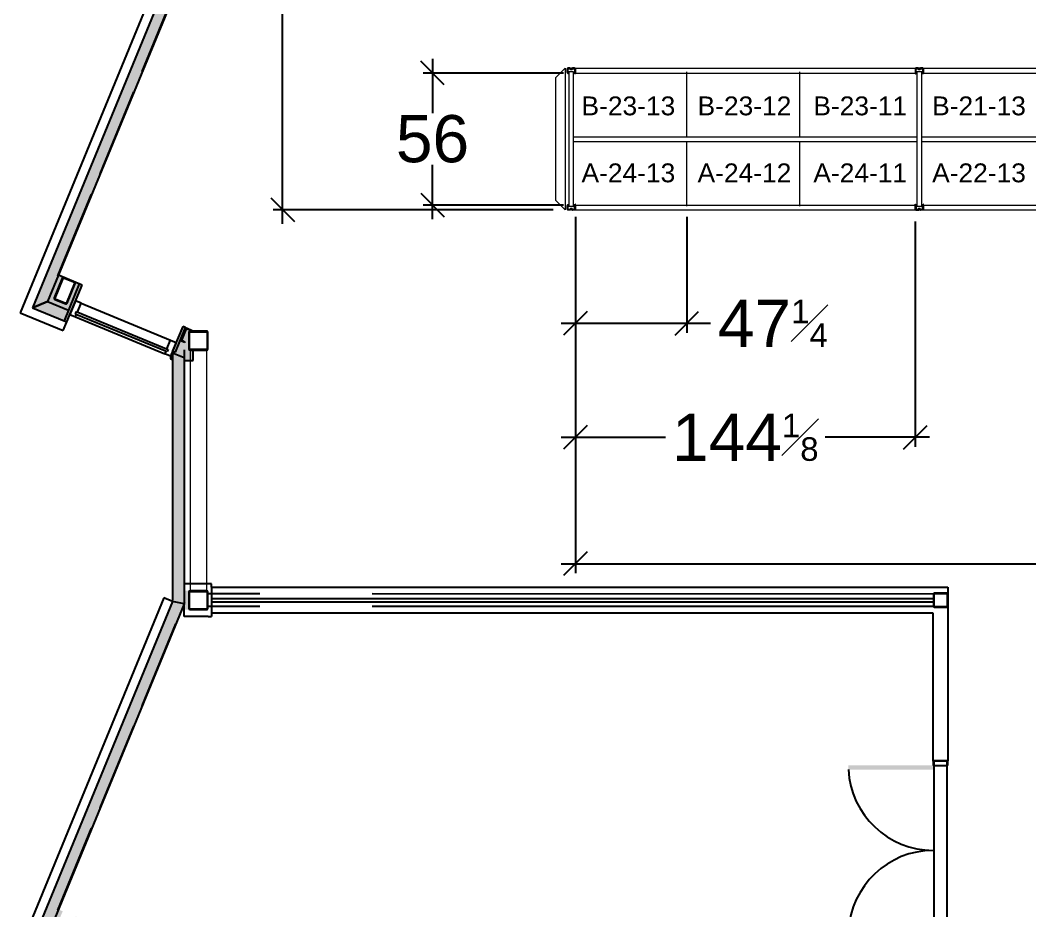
# Model space of a CAD drawing. Header units: inches. Extents: x 2743 to 10591, y -1604 to 5792.
# Drawn here: x 2742.7 to 3170.9, y 3158.6 to 3536.4 of the extents above; entities that cross this region are included whole.
import ezdxf

# ---------------------------------------------------------------- set-up
doc = ezdxf.new("R2010")
doc.units = ezdxf.units.IN
doc.header["$LTSCALE"] = 0.1875
doc.header["$MEASUREMENT"] = 0
doc.header["$PDMODE"] = 3
doc.header["$PDSIZE"] = 1.5
doc.linetypes.add('CENTERX2', pattern=[101.6, 63.5, -12.7, 12.7, -12.7])
doc.linetypes.add('dash2', pattern=[500, 400, -100])
for name, color, linetype, lineweight in [('22 Dimension', 7, 'Continuous', 5), ('32 Echelle', 160, 'Continuous', 15), ('33 Poutre', 30, 'Continuous', 15), ('37 Protection', 1, 'Continuous', 15)]:
    doc.layers.add(name, color=color, linetype=linetype, lineweight=lineweight)
for name, color, linetype in [('A-N-MUR-COMP', 30, 'Continuous'), ('A-N-MUR-EXT', 5, 'Continuous'), ('A-N-MUR-INT', 3, 'Continuous'), ('A-N-POR-PLF', 30, 'Continuous'), ('A-N-POR-PLN', 7, 'Continuous'), ('A-N-STRUCTURE', 4, 'Continuous'), ('fill253', 253, 'Continuous'), ('S-N-ACIER', 4, 'Continuous')]:
    doc.layers.add(name, color=color, linetype=linetype)
doc.styles.add('arial', font='')
doc.styles.add('NOTE_GROS', font='', dxfattribs={"height": 20})
doc.styles.get('arial').set_extended_font_data('Arial')
doc.styles.get('NOTE_GROS').set_extended_font_data('SansSerif')
doc.dimstyles.new('Inch-Fraction-GROS', dxfattribs={"dimtxt": 20, "dimasz": 10, "dimexe": 4, "dimexo": 5, "dimgap": 1, "dimtad": 0, "dimtih": 1, "dimtoh": 1, "dimdec": 4, "dimzin": 0, "dimdsep": 46, "dimlunit": 5, "dimtxsty": 'NOTE_GROS', "dimblk": 'OBLIQUE', "dimcen": 0, "dimdle": 6, "dimadec": 1, "dimazin": 2, "dimtfac": 0.5, "dimtdec": 4, "dimtofl": 0, "dimtmove": 0, "dimatfit": 3, "dimfxl": 1, "dimtfillclr": 1, "dimfrac": 1, "dimtolj": 1, "dimtzin": 0, "dimarcsym": 0})

# ---------------------------------------------------------------- blocks, each defined once
blk = doc.blocks.new('_Oblique')
at = {"color": 0, "linetype": 'ByBlock', "lineweight": -2}
blk.add_line((-0.5, -0.5), (0.5, 0.5), dxfattribs=at)
blk = doc.blocks.new('*D117')
at = {"layer": '22 Dimension', "color": 0, "lineweight": -2, "transparency": 16777216}
for p, q in [((2978.21, 3452.98), (2978.21, 3403.82)), ((3025.46, 3452.98), (3025.46, 3403.82)), ((2972.21, 3407.82), (3025.46, 3407.82)), ((3025.46, 3407.82), (3035.46, 3407.82))]:
    blk.add_line(p, q, dxfattribs=at)
at = {"layer": 'Defpoints', "color": 0, "transparency": 16777216}
for p in [(2978.21, 3457.98), (3025.46, 3457.98), (3025.46, 3407.82)]:
    blk.add_point(p, dxfattribs=at)
at = {"layer": '22 Dimension', "color": 0, "lineweight": -2, "transparency": 16777216, "xscale": 10, "yscale": 10, "zscale": 10, "rotation": 180}
blk.add_blockref('_Oblique', (2978.21, 3407.82), dxfattribs=at)
at = {"layer": '22 Dimension', "color": 0, "lineweight": -2, "transparency": 16777216, "xscale": 10, "yscale": 10, "zscale": 10}
blk.add_blockref('_Oblique', (3025.46, 3407.82), dxfattribs=at)
at = {"layer": '22 Dimension', "color": 0, "transparency": 16777216, "insert": (3061.94, 3407.82), "char_height": 20, "attachment_point": 5, "style": 'NOTE_GROS'}
blk.add_mtext('\\A1;47{\\H0.5x;\\S1#4;}', dxfattribs=at)
blk = doc.blocks.new('*D118')
at = {"layer": '22 Dimension', "color": 0, "lineweight": -2, "transparency": 16777216}
for p, q in [((2978.21, 3450.98), (2978.21, 3355.48)), ((3122.33, 3450.98), (3122.33, 3355.48)), ((2972.21, 3359.48), (3016.41, 3359.48)), ((3128.33, 3359.48), (3084.13, 3359.48))]:
    blk.add_line(p, q, dxfattribs=at)
at = {"layer": 'Defpoints', "color": 0, "transparency": 16777216}
for p in [(2978.21, 3455.98), (3122.33, 3455.98), (3122.33, 3359.48)]:
    blk.add_point(p, dxfattribs=at)
at = {"layer": '22 Dimension', "color": 0, "lineweight": -2, "transparency": 16777216, "xscale": 10, "yscale": 10, "zscale": 10, "rotation": 180}
blk.add_blockref('_Oblique', (2978.21, 3359.48), dxfattribs=at)
at = {"layer": '22 Dimension', "color": 0, "lineweight": -2, "transparency": 16777216, "xscale": 10, "yscale": 10, "zscale": 10}
blk.add_blockref('_Oblique', (3122.33, 3359.48), dxfattribs=at)
at = {"layer": '22 Dimension', "color": 0, "transparency": 16777216, "insert": (3050.27, 3359.48), "char_height": 20, "attachment_point": 5, "style": 'NOTE_GROS'}
blk.add_mtext('\\A1;144{\\H0.5x;\\S1#8;}', dxfattribs=at)
blk = doc.blocks.new('*D119')
at = {"layer": '22 Dimension', "color": 0, "lineweight": -2, "transparency": 16777216}
for p, q in [((2978.21, 3450.98), (2978.21, 3301.85)), ((3860.46, 3450.98), (3860.46, 3301.85)), ((2972.21, 3305.85), (3383.33, 3305.85)), ((3866.46, 3305.85), (3455.33, 3305.85))]:
    blk.add_line(p, q, dxfattribs=at)
at = {"layer": 'Defpoints', "color": 0, "transparency": 16777216}
for p in [(2978.21, 3455.98), (3860.46, 3455.98), (3860.46, 3305.85)]:
    blk.add_point(p, dxfattribs=at)
at = {"layer": '22 Dimension', "color": 0, "lineweight": -2, "transparency": 16777216, "xscale": 10, "yscale": 10, "zscale": 10, "rotation": 180}
blk.add_blockref('_Oblique', (2978.21, 3305.85), dxfattribs=at)
at = {"layer": '22 Dimension', "color": 0, "lineweight": -2, "transparency": 16777216, "xscale": 10, "yscale": 10, "zscale": 10}
blk.add_blockref('_Oblique', (3860.46, 3305.85), dxfattribs=at)
at = {"layer": '22 Dimension', "color": 0, "transparency": 16777216, "insert": (3419.33, 3305.85), "char_height": 20, "attachment_point": 5, "style": 'NOTE_GROS'}
blk.add_mtext('\\A1;882{\\H0.5x;\\S1#4;}', dxfattribs=at)
blk = doc.blocks.new('*D120')
at = {"layer": '22 Dimension', "color": 0, "lineweight": -2, "transparency": 16777216}
for p, q in [((2854.05, 5350), (2854.05, 4410.99)), ((2968.83, 5344), (2850.05, 5344)), ((2854.05, 3449.98), (2854.05, 4388.99)), ((2968.83, 3455.98), (2850.05, 3455.98))]:
    blk.add_line(p, q, dxfattribs=at)
at = {"layer": 'Defpoints', "color": 0, "transparency": 16777216}
for p in [(2854.05, 5344), (2973.83, 5344), (2973.83, 3455.98)]:
    blk.add_point(p, dxfattribs=at)
at = {"layer": '22 Dimension', "color": 0, "lineweight": -2, "transparency": 16777216, "xscale": 10, "yscale": 10, "zscale": 10}
for p, rotation in [((2854.05, 5344), 90), ((2854.05, 3455.98), 270)]:
    blk.add_blockref('_Oblique', p, dxfattribs=dict(at, rotation=rotation))
at = {"layer": '22 Dimension', "color": 0, "transparency": 16777216, "insert": (2854.05, 4399.99), "char_height": 20, "attachment_point": 5, "style": 'NOTE_GROS'}
blk.add_mtext('\\A1;1888', dxfattribs=at)
blk = doc.blocks.new('*D126')
at = {"layer": '22 Dimension', "color": 0, "lineweight": -2, "transparency": 16777216}
for p, q in [((2917.62, 3519.98), (2917.62, 3496.98)), ((2973.21, 3513.98), (2913.62, 3513.98)), ((2917.62, 3451.98), (2917.62, 3474.98)), ((2973.21, 3457.98), (2913.62, 3457.98))]:
    blk.add_line(p, q, dxfattribs=at)
at = {"layer": 'Defpoints', "color": 0, "transparency": 16777216}
for p in [(2917.62, 3513.98), (2978.21, 3513.98), (2978.21, 3457.98)]:
    blk.add_point(p, dxfattribs=at)
at = {"layer": '22 Dimension', "color": 0, "lineweight": -2, "transparency": 16777216, "xscale": 10, "yscale": 10, "zscale": 10}
for p, rotation in [((2917.62, 3513.98), 90), ((2917.62, 3457.98), 270)]:
    blk.add_blockref('_Oblique', p, dxfattribs=dict(at, rotation=rotation))
at = {"layer": '22 Dimension', "color": 0, "transparency": 16777216, "insert": (2917.62, 3485.98), "char_height": 20, "attachment_point": 5, "style": 'NOTE_GROS'}
blk.add_mtext('\\A1;56', dxfattribs=at)

msp = doc.modelspace()

# ---------------------------------------------------------------- hatches: boundary and pattern name
at = {"layer": '32 Echelle'}
for points in [[(2975.45882, 3513.78941), (2975.45882, 3513.97691), (2975.27132, 3513.97691)], [(2977.45882, 3513.78941), (2977.45882, 3513.97691), (2977.64632, 3513.97691)], [(3123.08382, 3513.78941), (3123.08382, 3513.97691), (3122.89632, 3513.97691)], [(3123.08382, 3513.78941), (3123.08382, 3513.97691), (3122.89632, 3513.97691)], [(3125.08382, 3513.78941), (3125.08382, 3513.97691), (3125.27132, 3513.97691)], [(3125.08382, 3513.78941), (3125.08382, 3513.97691), (3125.27132, 3513.97691)], [(2975.45882, 3458.16441), (2975.45882, 3457.97691), (2975.27132, 3457.97691)], [(2977.45882, 3458.16441), (2977.45882, 3457.97691), (2977.64632, 3457.97691)], [(3123.08382, 3458.16441), (3123.08382, 3457.97691), (3122.89632, 3457.97691)], [(3123.08382, 3458.16441), (3123.08382, 3457.97691), (3122.89632, 3457.97691)], [(3125.08382, 3458.16441), (3125.08382, 3457.97691), (3125.27132, 3457.97691)], [(3125.08382, 3458.16441), (3125.08382, 3457.97691), (3125.27132, 3457.97691)]]:
    msp.add_hatch(color=256, dxfattribs=at).paths.add_polyline_path(points)
at = {"layer": 'A-N-POR-PLN'}
msp.add_hatch(color=7, dxfattribs=at).paths.add_polyline_path([(3093.98078, 3220.26582), (3093.98078, 3218.49417), (3130.00433, 3218.49417), (3130.00433, 3220.26582)])
at = {"layer": 'fill253'}
h = msp.add_hatch(color=7, dxfattribs=at)
h.dxf.hatch_style = 1
h.paths.add_polyline_path([(2812.33388, 3557.83566), (2807.41263, 3558.86038), (2747.9328, 3414.41586), (2754.35725, 3417.08766)])
h.paths.add_polyline_path([(2761.73872, 3414.04537), (2754.35857, 3417.08711), (2747.93272, 3414.41566), (2759.86436, 3409.49751)])
h.paths.add_polyline_path([(2768.25875, 3422.33306), (2768.96572, 3424.04932), (2766.30824, 3425.14372), (2759.8632, 3409.49776), (2762.52077, 3408.40355), (2765.42111, 3415.44443)])
h.paths.add_polyline_path([(2812.82788, 3405.99022), (2811.66292, 3406.46988), (2806.55239, 3394.05809), (2807.71581, 3393.57907), (2807.95494, 3394.15986)])
edge = h.paths.add_edge_path()
edge.add_line((2813.04312, 3405.89962), (2813.56661, 3405.68408))
edge.add_line((2813.56661, 3405.68408), (2812.82788, 3405.99022))
edge.add_line((2812.82788, 3405.99022), (2807.71663, 3393.5767))
edge.add_line((2807.71663, 3393.5767), (2812.33388, 3392.00093))
edge.add_line((2812.33388, 3392.00093), (2816.1177, 3392.0031))
edge.add_line((2816.1177, 3392.0031), (2816.11653, 3396.48722))
edge.add_line((2816.11653, 3396.48722), (2814.78387, 3396.48722))
edge.add_arc((2814.78387, 3396.93722), 0.45, 180, 270, ccw=False)
edge.add_line((2814.33388, 3396.93722), (2814.33388, 3404.03721))
edge.add_arc((2814.78387, 3404.03721), 0.45, 90, 180, ccw=False)
edge.add_line((2814.78387, 3404.48721), (2816.45474, 3404.48721))
edge.add_line((2816.45474, 3404.48721), (2814.82577, 3405.16227))
edge.add_line((2814.82577, 3405.16227), (2814.78967, 3405.07457))
edge.add_arc((2814.6787, 3405.12026), 0.12, 257.0366884, 337.6213917, ccw=False)
edge.add_line((2814.65179, 3405.00332), (2813.29151, 3405.31645))
edge.add_arc((2813.22421, 3405.02409), 0.3, 77.0366884, 157.6213917)
edge.add_line((2812.9468, 3405.13831), (2811.23242, 3400.9745))
edge.add_arc((2811.50983, 3400.86028), 0.3, 157.6213917, 238.2060949)
edge.add_line((2811.35177, 3400.6053), (2812.53817, 3399.86987))
edge.add_arc((2812.47495, 3399.76788), 0.12, -22.3786083, 58.2060949, ccw=False)
edge.add_line((2812.58591, 3399.72219), (2812.54862, 3399.63161))
edge.add_line((2812.54862, 3399.63161), (2810.76478, 3400.36608))
edge.add_line((2810.76478, 3400.36608), (2813.04312, 3405.89962))
h.paths.add_polyline_path([(2762.50136, 3415.89672), (2761.73737, 3414.04684), (2754.35692, 3417.08687), (2758.92809, 3428.18237), (2760.77642, 3427.42136), (2757.16104, 3418.64049), (2756.94985, 3418.18247)])
h.paths.add_polyline_path([(2814.31813, 3563.36673), (2812.33388, 3563.36673), (2812.33388, 3557.83566), (2811.3104, 3555.351), (2814.31813, 3555.33525)])
h.paths.add_polyline_path([(2812.33388, 3392.00202), (2807.41263, 3393.70293), (2807.41263, 3289.88461), (2812.33388, 3288.85989)])
h = msp.add_hatch(color=7, dxfattribs=at)
h.dxf.hatch_style = 1
h.paths.add_polyline_path([(2812.33388, 3288.85989), (2807.41263, 3289.88461), (2747.9328, 3145.44009), (2754.35725, 3148.11189)])
h.paths.add_polyline_path([(2761.73872, 3145.0696), (2754.35857, 3148.11134), (2747.93272, 3145.43989), (2759.86436, 3140.52175)])
h.paths.add_polyline_path([(2766.17197, 3148.33955), (2766.18974, 3148.33213), (2768.96498, 3155.07419), (2766.30824, 3156.16795), (2759.8632, 3140.52199), (2762.52339, 3139.4267)])
h.paths.add_polyline_path([(2812.82788, 3137.01446), (2811.66292, 3137.49411), (2806.55239, 3125.08232), (2807.71581, 3124.6033), (2807.95494, 3125.18409)])
edge = h.paths.add_edge_path()
edge.add_line((2813.04312, 3136.92385), (2813.56661, 3136.70832))
edge.add_line((2813.56661, 3136.70832), (2812.82788, 3137.01446))
edge.add_line((2812.82788, 3137.01446), (2807.71663, 3124.60093))
edge.add_line((2807.71663, 3124.60093), (2812.20976, 3123.02517))
edge.add_line((2812.20976, 3123.02517), (2815.99901, 3123.02517))
edge.add_line((2815.99901, 3123.02517), (2815.99901, 3125.26683))
edge.add_line((2815.99901, 3125.26683), (2822.58561, 3125.26683))
edge.add_line((2822.58561, 3125.26683), (2822.58502, 3127.51145))
edge.add_line((2822.58502, 3127.51145), (2814.78387, 3127.51145))
edge.add_arc((2814.78387, 3127.96145), 0.45, 180, 270, ccw=False)
edge.add_line((2814.33388, 3127.96145), (2814.33388, 3135.06144))
edge.add_arc((2814.78387, 3135.06144), 0.45, 90, 180, ccw=False)
edge.add_line((2814.78387, 3135.51144), (2816.45474, 3135.51144))
edge.add_line((2816.45474, 3135.51144), (2814.82577, 3136.1865))
edge.add_line((2814.82577, 3136.1865), (2814.78967, 3136.0988))
edge.add_arc((2814.6787, 3136.14449), 0.12, 257.0366884, 337.6213917, ccw=False)
edge.add_line((2814.65179, 3136.02755), (2813.29151, 3136.34068))
edge.add_arc((2813.22421, 3136.04833), 0.3, 77.0366884, 157.6213917)
edge.add_line((2812.9468, 3136.16254), (2811.23242, 3131.99873))
edge.add_arc((2811.50983, 3131.88451), 0.3, 157.6213917, 238.2060949)
edge.add_line((2811.35177, 3131.62953), (2812.53817, 3130.8941))
edge.add_arc((2812.47495, 3130.79211), 0.12, -22.3786083, 58.2060949, ccw=False)
edge.add_line((2812.58591, 3130.74642), (2812.54862, 3130.65584))
edge.add_line((2812.54862, 3130.65584), (2810.76478, 3131.39031))
edge.add_line((2810.76478, 3131.39031), (2813.04312, 3136.92385))
h.paths.add_polyline_path([(2762.50136, 3146.92095), (2761.73737, 3145.07107), (2754.35692, 3148.1111), (2758.92809, 3159.2066), (2760.77642, 3158.44559), (2757.16104, 3149.66472), (2756.94985, 3149.2067)])
h.paths.add_polyline_path([(2814.31813, 3294.39097), (2812.33388, 3294.39097), (2812.33388, 3288.85989), (2811.3104, 3286.37523), (2814.31813, 3286.35949)])

# ---------------------------------------------------------------- linework, layer by layer
at = {"color": 7}
for p, q in [((2766.18913, 3417.3082), (2763.80292, 3411.51019)), ((2768.55559, 3416.33427), (2766.18913, 3417.3082)), ((2766.46236, 3412.79981), (2766.08777, 3411.88963)), ((2766.46236, 3412.79981), (2805.5215, 3396.7248)), ((2767.00847, 3412.57506), (2768.55559, 3416.33427)), ((2768.55559, 3416.33427), (2806.52252, 3400.70877)), ((2763.80292, 3411.51019), (2766.16939, 3410.53625)), ((2766.08777, 3411.88963), (2805.14691, 3395.81462)), ((2766.16939, 3410.53625), (2766.63388, 3411.66488)), ((2766.16939, 3410.53625), (2804.13631, 3394.91075)), ((2804.97539, 3396.94956), (2806.52252, 3400.70877)), ((2806.52252, 3400.70877), (2808.88899, 3399.73484)), ((2804.13631, 3394.91075), (2804.6008, 3396.03938)), ((2805.5215, 3396.7248), (2805.14691, 3395.81462)), ((2808.88899, 3399.73484), (2806.50278, 3393.93682)), ((2806.50278, 3393.93682), (2804.13631, 3394.91075))]:
    msp.add_line(p, q, dxfattribs=at)
for points in [[(2757.43516, 3417.98265), (2762.03674, 3416.08803, 0.414213562), (2762.69459, 3416.36215), (2766.1181, 3424.67703, 0.414213562), (2765.84398, 3425.33487), (2761.2424, 3427.2295, 0.414213562), (2760.58456, 3426.95537), (2757.16104, 3418.64049, 0.414213562)], [(2757.53109, 3418.21564), (2762.13267, 3416.32102, 0.414213562), (2762.46159, 3416.45808), (2765.88511, 3424.77296, 0.414213562), (2765.74805, 3425.10188), (2761.14647, 3426.9965, 0.414213562), (2760.81755, 3426.85944), (2757.39403, 3418.54456, 0.414213562)], [(2812.54862, 3399.63161), (2810.76478, 3400.36608), (2813.04312, 3405.89962), (2814.82696, 3405.16516), (2814.78967, 3405.07457, -0.36686215), (2814.65179, 3405.00332), (2813.29151, 3405.31645, 0.36686215), (2812.9468, 3405.13831), (2811.23242, 3400.9745, 0.36686215), (2811.35177, 3400.6053), (2812.53817, 3399.86987, -0.36686215), (2812.58591, 3399.72219)]]:
    msp.add_lwpolyline(points, format="xyb", close=True)
at = {"layer": '22 Dimension'}
for p, q in [((3025.45882, 3486.97691), (3025.45882, 3513.97691)), ((3073.45882, 3486.97691), (3073.45882, 3513.97691)), ((2977.45882, 3486.97691), (3123.08382, 3486.97691)), ((3125.08382, 3486.97691), (3270.70882, 3486.97691)), ((2977.45882, 3484.97691), (3123.08382, 3484.97691)), ((3025.45882, 3457.97691), (3025.45882, 3484.97691)), ((3073.45882, 3457.97691), (3073.45882, 3484.97691)), ((3125.08382, 3484.97691), (3270.70882, 3484.97691)), ((2814.78387, 3396.73722), (2814.78387, 3294.37522)), ((2821.79173, 3396.48722), (2821.79173, 3294.37522)), ((3136.15768, 3249.82448), (3136.15768, 3248.82448))]:
    msp.add_line(p, q, dxfattribs=at)
at = {"layer": '32 Echelle', "linetype": 'Continuous', "lineweight": 25}
for p, q in [((2974.83386, 3515.79316), (2974.83386, 3514.16066)), ((2974.92386, 3514.16066), (2974.92386, 3515.79316)), ((2975.94645, 3515.97691), (2975.01761, 3515.97691)), ((2975.01761, 3515.88691), (2975.94645, 3515.88691)), ((2976.0361, 3515.82057), (2976.08001, 3515.67693)), ((2976.16608, 3515.70325), (2976.12217, 3515.84688)), ((2976.6619, 3515.63691), (2976.25573, 3515.63691)), ((2976.25573, 3515.54691), (2976.6619, 3515.54691)), ((2976.79547, 3515.84688), (2976.75155, 3515.70325)), ((2976.83762, 3515.67693), (2976.88153, 3515.82057)), ((2977.90002, 3515.97691), (2976.97119, 3515.97691)), ((2976.97119, 3515.88691), (2977.90002, 3515.88691)), ((2977.99377, 3515.79316), (2977.99377, 3514.16066)), ((2978.08377, 3514.16066), (2978.08377, 3515.79316)), ((3122.45886, 3515.79316), (3122.45886, 3514.16066)), ((3122.45886, 3515.79316), (3122.45886, 3514.16066)), ((3122.54886, 3514.16066), (3122.54886, 3515.79316)), ((3122.54886, 3514.16066), (3122.54886, 3515.79316)), ((3123.57145, 3515.97691), (3122.64261, 3515.97691)), ((3123.57145, 3515.97691), (3122.64261, 3515.97691)), ((3122.64261, 3515.88691), (3123.57145, 3515.88691)), ((3122.64261, 3515.88691), (3123.57145, 3515.88691)), ((3123.6611, 3515.82057), (3123.70501, 3515.67693)), ((3123.6611, 3515.82057), (3123.70501, 3515.67693)), ((3123.79108, 3515.70325), (3123.74717, 3515.84688)), ((3123.79108, 3515.70325), (3123.74717, 3515.84688)), ((3124.2869, 3515.63691), (3123.88073, 3515.63691)), ((3124.2869, 3515.63691), (3123.88073, 3515.63691)), ((3123.88073, 3515.54691), (3124.2869, 3515.54691)), ((3123.88073, 3515.54691), (3124.2869, 3515.54691)), ((3124.42047, 3515.84688), (3124.37655, 3515.70325)), ((3124.42047, 3515.84688), (3124.37655, 3515.70325)), ((3124.46262, 3515.67693), (3124.50653, 3515.82057)), ((3124.46262, 3515.67693), (3124.50653, 3515.82057)), ((3125.52502, 3515.97691), (3124.59619, 3515.97691)), ((3125.52502, 3515.97691), (3124.59619, 3515.97691)), ((3124.59619, 3515.88691), (3125.52502, 3515.88691)), ((3124.59619, 3515.88691), (3125.52502, 3515.88691)), ((3125.61877, 3515.79316), (3125.61877, 3514.16066)), ((3125.61877, 3515.79316), (3125.61877, 3514.16066)), ((3125.70877, 3514.16066), (3125.70877, 3515.79316)), ((3125.70877, 3514.16066), (3125.70877, 3515.79316)), ((2975.43386, 3514.06691), (2975.01761, 3514.06691)), ((2975.01761, 3513.97691), (2975.43386, 3513.97691)), ((2975.43386, 3513.97691), (2975.43386, 3514.06691)), ((2977.90002, 3514.06691), (2977.48377, 3514.06691)), ((2977.48377, 3514.06691), (2977.48377, 3513.97691)), ((2977.48377, 3513.97691), (2977.90002, 3513.97691)), ((3123.05886, 3514.06691), (3122.64261, 3514.06691)), ((3123.05886, 3514.06691), (3122.64261, 3514.06691)), ((3122.64261, 3513.97691), (3123.05886, 3513.97691)), ((3122.64261, 3513.97691), (3123.05886, 3513.97691)), ((3123.05886, 3513.97691), (3123.05886, 3514.06691)), ((3123.05886, 3513.97691), (3123.05886, 3514.06691)), ((3125.52502, 3514.06691), (3125.10877, 3514.06691)), ((3125.10877, 3514.06691), (3125.10877, 3513.97691)), ((3125.52502, 3514.06691), (3125.10877, 3514.06691)), ((3125.10877, 3514.06691), (3125.10877, 3513.97691)), ((3125.10877, 3513.97691), (3125.52502, 3513.97691)), ((3125.10877, 3513.97691), (3125.52502, 3513.97691)), ((2974.83386, 3456.16066), (2974.83386, 3457.79316)), ((2974.92386, 3457.79316), (2974.92386, 3456.16066)), ((2975.01761, 3457.97691), (2975.43386, 3457.97691)), ((2975.43386, 3457.88691), (2975.01761, 3457.88691)), ((2975.01761, 3456.06691), (2975.94645, 3456.06691)), ((2975.94645, 3455.97691), (2975.01761, 3455.97691)), ((2975.43386, 3457.97691), (2975.43386, 3457.88691)), ((2976.0361, 3456.13325), (2976.08001, 3456.27688)), ((2976.16608, 3456.25057), (2976.12217, 3456.10693)), ((2976.25573, 3456.40691), (2976.6619, 3456.40691)), ((2976.6619, 3456.31691), (2976.25573, 3456.31691)), ((2976.79547, 3456.10693), (2976.75155, 3456.25057)), ((2976.83762, 3456.27688), (2976.88153, 3456.13325)), ((2976.97119, 3456.06691), (2977.90002, 3456.06691)), ((2977.90002, 3455.97691), (2976.97119, 3455.97691)), ((2977.48377, 3457.97691), (2977.90002, 3457.97691)), ((2977.48377, 3457.88691), (2977.48377, 3457.97691)), ((2977.90002, 3457.88691), (2977.48377, 3457.88691)), ((2977.99377, 3456.16066), (2977.99377, 3457.79316)), ((2978.08377, 3457.79316), (2978.08377, 3456.16066)), ((3122.45886, 3456.16066), (3122.45886, 3457.79316)), ((3122.45886, 3456.16066), (3122.45886, 3457.79316)), ((3122.54886, 3457.79316), (3122.54886, 3456.16066)), ((3122.54886, 3457.79316), (3122.54886, 3456.16066)), ((3122.64261, 3457.97691), (3123.05886, 3457.97691)), ((3122.64261, 3457.97691), (3123.05886, 3457.97691)), ((3123.05886, 3457.88691), (3122.64261, 3457.88691)), ((3123.05886, 3457.88691), (3122.64261, 3457.88691)), ((3122.64261, 3456.06691), (3123.57145, 3456.06691)), ((3122.64261, 3456.06691), (3123.57145, 3456.06691)), ((3123.57145, 3455.97691), (3122.64261, 3455.97691)), ((3123.57145, 3455.97691), (3122.64261, 3455.97691)), ((3123.05886, 3457.97691), (3123.05886, 3457.88691)), ((3123.05886, 3457.97691), (3123.05886, 3457.88691)), ((3123.6611, 3456.13325), (3123.70501, 3456.27688)), ((3123.6611, 3456.13325), (3123.70501, 3456.27688)), ((3123.79108, 3456.25057), (3123.74717, 3456.10693)), ((3123.79108, 3456.25057), (3123.74717, 3456.10693)), ((3123.88073, 3456.40691), (3124.2869, 3456.40691)), ((3123.88073, 3456.40691), (3124.2869, 3456.40691)), ((3124.2869, 3456.31691), (3123.88073, 3456.31691)), ((3124.2869, 3456.31691), (3123.88073, 3456.31691)), ((3124.42047, 3456.10693), (3124.37655, 3456.25057)), ((3124.42047, 3456.10693), (3124.37655, 3456.25057)), ((3124.46262, 3456.27688), (3124.50653, 3456.13325)), ((3124.46262, 3456.27688), (3124.50653, 3456.13325)), ((3124.59619, 3456.06691), (3125.52502, 3456.06691)), ((3124.59619, 3456.06691), (3125.52502, 3456.06691)), ((3125.52502, 3455.97691), (3124.59619, 3455.97691)), ((3125.52502, 3455.97691), (3124.59619, 3455.97691)), ((3125.10877, 3457.97691), (3125.52502, 3457.97691)), ((3125.10877, 3457.88691), (3125.10877, 3457.97691)), ((3125.10877, 3457.97691), (3125.52502, 3457.97691)), ((3125.10877, 3457.88691), (3125.10877, 3457.97691)), ((3125.52502, 3457.88691), (3125.10877, 3457.88691)), ((3125.52502, 3457.88691), (3125.10877, 3457.88691)), ((3125.61877, 3456.16066), (3125.61877, 3457.79316)), ((3125.61877, 3456.16066), (3125.61877, 3457.79316)), ((3125.70877, 3457.79316), (3125.70877, 3456.16066)), ((3125.70877, 3457.79316), (3125.70877, 3456.16066))]:
    msp.add_line(p, q, dxfattribs=at)
at = {"layer": '32 Echelle'}
for p, q in [((2975.45882, 3513.97691), (2975.27132, 3513.97691)), ((2975.45882, 3513.78941), (2975.27132, 3513.97691)), ((2977.45882, 3514.47691), (2975.45882, 3514.47691)), ((2975.45882, 3514.47691), (2975.45882, 3457.47691)), ((2975.45882, 3513.78941), (2975.45882, 3513.97691)), ((2977.45882, 3457.47691), (2977.45882, 3514.47691)), ((2977.45882, 3513.97691), (2977.64632, 3513.97691)), ((2977.45882, 3513.78941), (2977.45882, 3513.97691)), ((2977.45882, 3513.78941), (2977.64632, 3513.97691)), ((3025.45882, 3486.97691), (3025.45882, 3514.47691)), ((3073.45882, 3486.97691), (3073.45882, 3514.47691)), ((3123.08382, 3513.97691), (3122.89632, 3513.97691)), ((3123.08382, 3513.78941), (3122.89632, 3513.97691)), ((3123.08382, 3513.97691), (3122.89632, 3513.97691)), ((3123.08382, 3513.78941), (3122.89632, 3513.97691)), ((3125.08382, 3514.47691), (3123.08382, 3514.47691)), ((3123.08382, 3514.47691), (3123.08382, 3457.47691)), ((3125.08382, 3514.47691), (3123.08382, 3514.47691)), ((3123.08382, 3514.47691), (3123.08382, 3457.47691)), ((3123.08382, 3513.78941), (3123.08382, 3513.97691)), ((3123.08382, 3513.78941), (3123.08382, 3513.97691)), ((3125.08382, 3457.47691), (3125.08382, 3514.47691)), ((3125.08382, 3457.47691), (3125.08382, 3514.47691)), ((3125.08382, 3513.97691), (3125.27132, 3513.97691)), ((3125.08382, 3513.78941), (3125.08382, 3513.97691)), ((3125.08382, 3513.78941), (3125.27132, 3513.97691)), ((3125.08382, 3513.97691), (3125.27132, 3513.97691)), ((3125.08382, 3513.78941), (3125.08382, 3513.97691)), ((3125.08382, 3513.78941), (3125.27132, 3513.97691)), ((3025.45882, 3457.47691), (3025.45882, 3484.97691)), ((3073.45882, 3457.47691), (3073.45882, 3484.97691)), ((2975.45882, 3458.16441), (2975.27132, 3457.97691)), ((2975.45882, 3457.97691), (2975.27132, 3457.97691)), ((2975.45882, 3458.16441), (2975.45882, 3457.97691)), ((2975.45882, 3457.47691), (2977.45882, 3457.47691)), ((2977.45882, 3458.16441), (2977.45882, 3457.97691)), ((2977.45882, 3458.16441), (2977.64632, 3457.97691)), ((2977.45882, 3457.97691), (2977.64632, 3457.97691)), ((3123.08382, 3458.16441), (3122.89632, 3457.97691)), ((3123.08382, 3458.16441), (3122.89632, 3457.97691)), ((3123.08382, 3457.97691), (3122.89632, 3457.97691)), ((3123.08382, 3457.97691), (3122.89632, 3457.97691)), ((3123.08382, 3458.16441), (3123.08382, 3457.97691)), ((3123.08382, 3458.16441), (3123.08382, 3457.97691)), ((3123.08382, 3457.47691), (3125.08382, 3457.47691)), ((3123.08382, 3457.47691), (3125.08382, 3457.47691)), ((3125.08382, 3458.16441), (3125.08382, 3457.97691)), ((3125.08382, 3458.16441), (3125.27132, 3457.97691)), ((3125.08382, 3458.16441), (3125.08382, 3457.97691)), ((3125.08382, 3458.16441), (3125.27132, 3457.97691)), ((3125.08382, 3457.97691), (3125.27132, 3457.97691)), ((3125.08382, 3457.97691), (3125.27132, 3457.97691))]:
    msp.add_line(p, q, dxfattribs=at)
at = {"layer": '32 Echelle', "linetype": 'Continuous', "lineweight": 25}
for centre, radius, start, end in [((2975.01761, 3515.79316), 0.18375, 90, 180), ((2975.01761, 3515.79316), 0.09375, 90, 180), ((2975.94645, 3515.79316), 0.18375, 17, 90), ((2975.94645, 3515.79316), 0.09375, 17, 90), ((2976.25573, 3515.73066), 0.18375, 197, 270), ((2976.25573, 3515.73066), 0.09375, 197, 270), ((2976.6619, 3515.73066), 0.09375, 270, 343), ((2976.6619, 3515.73066), 0.18375, 270, 343), ((2976.97119, 3515.79316), 0.18375, 90, 163), ((2976.97119, 3515.79316), 0.09375, 90, 163), ((2977.90002, 3515.79316), 0.18375, 0, 90), ((2977.90002, 3515.79316), 0.09375, 0, 90), ((3122.64261, 3515.79316), 0.18375, 90, 180), ((3122.64261, 3515.79316), 0.18375, 90, 180), ((3122.64261, 3515.79316), 0.09375, 90, 180), ((3122.64261, 3515.79316), 0.09375, 90, 180), ((3123.57145, 3515.79316), 0.18375, 17, 90), ((3123.57145, 3515.79316), 0.18375, 17, 90), ((3123.57145, 3515.79316), 0.09375, 17, 90), ((3123.57145, 3515.79316), 0.09375, 17, 90), ((3123.88073, 3515.73066), 0.18375, 197, 270), ((3123.88073, 3515.73066), 0.18375, 197, 270), ((3123.88073, 3515.73066), 0.09375, 197, 270), ((3123.88073, 3515.73066), 0.09375, 197, 270), ((3124.2869, 3515.73066), 0.09375, 270, 343), ((3124.2869, 3515.73066), 0.09375, 270, 343), ((3124.2869, 3515.73066), 0.18375, 270, 343), ((3124.2869, 3515.73066), 0.18375, 270, 343), ((3124.59619, 3515.79316), 0.18375, 90, 163), ((3124.59619, 3515.79316), 0.18375, 90, 163), ((3124.59619, 3515.79316), 0.09375, 90, 163), ((3124.59619, 3515.79316), 0.09375, 90, 163), ((3125.52502, 3515.79316), 0.18375, 0, 90), ((3125.52502, 3515.79316), 0.18375, 0, 90), ((3125.52502, 3515.79316), 0.09375, 0, 90), ((3125.52502, 3515.79316), 0.09375, 0, 90), ((2975.01761, 3514.16066), 0.18375, 180, 270), ((2975.01761, 3514.16066), 0.09375, 180, 270), ((2977.90002, 3514.16066), 0.09375, 270, 0), ((2977.90002, 3514.16066), 0.18375, 270, 0), ((3122.64261, 3514.16066), 0.18375, 180, 270), ((3122.64261, 3514.16066), 0.18375, 180, 270), ((3122.64261, 3514.16066), 0.09375, 180, 270), ((3122.64261, 3514.16066), 0.09375, 180, 270), ((3125.52502, 3514.16066), 0.09375, 270, 0), ((3125.52502, 3514.16066), 0.18375, 270, 0), ((3125.52502, 3514.16066), 0.09375, 270, 0), ((3125.52502, 3514.16066), 0.18375, 270, 0), ((2975.01761, 3457.79316), 0.18375, 90, 180), ((2975.01761, 3456.16066), 0.18375, 180, 270), ((2975.01761, 3457.79316), 0.09375, 90, 180), ((2975.01761, 3456.16066), 0.09375, 180, 270), ((2975.94645, 3456.16066), 0.09375, 270, 343), ((2975.94645, 3456.16066), 0.18375, 270, 343), ((2976.25573, 3456.22316), 0.18375, 90, 163), ((2976.25573, 3456.22316), 0.09375, 90, 163), ((2976.6619, 3456.22316), 0.18375, 17, 90), ((2976.6619, 3456.22316), 0.09375, 17, 90), ((2976.97119, 3456.16066), 0.18375, 197, 270), ((2976.97119, 3456.16066), 0.09375, 197, 270), ((2977.90002, 3457.79316), 0.18375, 0, 90), ((2977.90002, 3457.79316), 0.09375, 0, 90), ((2977.90002, 3456.16066), 0.09375, 270, 0), ((2977.90002, 3456.16066), 0.18375, 270, 0), ((3122.64261, 3457.79316), 0.18375, 90, 180), ((3122.64261, 3457.79316), 0.18375, 90, 180), ((3122.64261, 3456.16066), 0.18375, 180, 270), ((3122.64261, 3456.16066), 0.18375, 180, 270), ((3122.64261, 3457.79316), 0.09375, 90, 180), ((3122.64261, 3457.79316), 0.09375, 90, 180), ((3122.64261, 3456.16066), 0.09375, 180, 270), ((3122.64261, 3456.16066), 0.09375, 180, 270), ((3123.57145, 3456.16066), 0.09375, 270, 343), ((3123.57145, 3456.16066), 0.09375, 270, 343), ((3123.57145, 3456.16066), 0.18375, 270, 343), ((3123.57145, 3456.16066), 0.18375, 270, 343), ((3123.88073, 3456.22316), 0.18375, 90, 163), ((3123.88073, 3456.22316), 0.18375, 90, 163), ((3123.88073, 3456.22316), 0.09375, 90, 163), ((3123.88073, 3456.22316), 0.09375, 90, 163), ((3124.2869, 3456.22316), 0.18375, 17, 90), ((3124.2869, 3456.22316), 0.18375, 17, 90), ((3124.2869, 3456.22316), 0.09375, 17, 90), ((3124.2869, 3456.22316), 0.09375, 17, 90), ((3124.59619, 3456.16066), 0.18375, 197, 270), ((3124.59619, 3456.16066), 0.18375, 197, 270), ((3124.59619, 3456.16066), 0.09375, 197, 270), ((3124.59619, 3456.16066), 0.09375, 197, 270), ((3125.52502, 3457.79316), 0.18375, 0, 90), ((3125.52502, 3457.79316), 0.18375, 0, 90), ((3125.52502, 3457.79316), 0.09375, 0, 90), ((3125.52502, 3457.79316), 0.09375, 0, 90), ((3125.52502, 3456.16066), 0.09375, 270, 0), ((3125.52502, 3456.16066), 0.18375, 270, 0), ((3125.52502, 3456.16066), 0.09375, 270, 0), ((3125.52502, 3456.16066), 0.18375, 270, 0)]:
    msp.add_arc(centre, radius, start, end, dxfattribs=at)
at = {"layer": '33 Poutre'}
for p, q in [((2976.45882, 3515.63691), (2976.45882, 3515.85191)), ((2976.57782, 3515.63691), (2976.45882, 3515.63691)), ((2976.57782, 3515.63691), (2976.57782, 3515.85191)), ((2977.96482, 3516.09591), (2976.70282, 3516.09591)), ((2976.70282, 3515.97691), (2977.96482, 3515.97691)), ((2978.08982, 3515.85191), (2978.08982, 3513.59591)), ((2978.20882, 3515.97691), (3122.33382, 3515.97691)), ((2978.20882, 3515.97691), (2978.20882, 3513.97691)), ((2978.20882, 3515.85191), (2978.20882, 3513.59591)), ((3122.33382, 3515.97691), (3122.33382, 3513.97691)), ((3122.33382, 3515.85191), (3122.33382, 3513.59591)), ((3122.45282, 3515.85191), (3122.45282, 3513.59591)), ((3122.57782, 3516.09591), (3123.83982, 3516.09591)), ((3123.83982, 3515.97691), (3122.57782, 3515.97691)), ((3123.96482, 3515.63691), (3123.96482, 3515.85191)), ((3123.96482, 3515.63691), (3124.08382, 3515.63691)), ((3124.08382, 3515.63691), (3124.08382, 3515.85191)), ((3124.08382, 3515.63691), (3124.08382, 3515.85191)), ((3124.20282, 3515.63691), (3124.08382, 3515.63691)), ((3124.20282, 3515.63691), (3124.20282, 3515.85191)), ((3125.58982, 3516.09591), (3124.32782, 3516.09591)), ((3124.32782, 3515.97691), (3125.58982, 3515.97691)), ((3125.71482, 3515.85191), (3125.71482, 3513.59591)), ((3125.83382, 3515.97691), (3269.95882, 3515.97691)), ((3125.83382, 3515.97691), (3125.83382, 3513.97691)), ((3125.83382, 3515.85191), (3125.83382, 3513.59591)), ((2978.20882, 3513.59591), (2978.08982, 3513.59591)), ((2978.20882, 3513.97691), (3122.33382, 3513.97691)), ((3122.33382, 3513.59591), (3122.45282, 3513.59591)), ((3125.83382, 3513.59591), (3125.71482, 3513.59591)), ((3125.83382, 3513.97691), (3269.95882, 3513.97691)), ((2978.20882, 3486.97691), (3122.33382, 3486.97691)), ((2978.20882, 3484.97691), (3122.33382, 3484.97691)), ((2976.45882, 3456.31691), (2976.45882, 3456.10191)), ((2976.57782, 3456.31691), (2976.45882, 3456.31691)), ((2976.57782, 3456.31691), (2976.57782, 3456.10191)), ((2976.70282, 3455.97691), (2977.96482, 3455.97691)), ((2977.96482, 3455.85791), (2976.70282, 3455.85791)), ((2978.20882, 3458.35791), (2978.08982, 3458.35791)), ((2978.08982, 3456.10191), (2978.08982, 3458.35791)), ((2978.20882, 3456.10191), (2978.20882, 3458.35791)), ((2978.20882, 3457.97691), (3122.33382, 3457.97691)), ((2978.20882, 3455.97691), (2978.20882, 3457.97691)), ((2978.20882, 3455.97691), (3122.33382, 3455.97691)), ((3122.33382, 3456.10191), (3122.33382, 3458.35791)), ((3122.33382, 3458.35791), (3122.45282, 3458.35791)), ((3122.33382, 3455.97691), (3122.33382, 3457.97691)), ((3122.45282, 3456.10191), (3122.45282, 3458.35791)), ((3123.83982, 3455.97691), (3122.57782, 3455.97691)), ((3122.57782, 3455.85791), (3123.83982, 3455.85791)), ((3123.96482, 3456.31691), (3123.96482, 3456.10191)), ((3123.96482, 3456.31691), (3124.08382, 3456.31691)), ((3124.08382, 3456.31691), (3124.08382, 3456.10191)), ((3124.08382, 3456.31691), (3124.08382, 3456.10191)), ((3124.20282, 3456.31691), (3124.08382, 3456.31691)), ((3124.20282, 3456.31691), (3124.20282, 3456.10191)), ((3124.32782, 3455.97691), (3125.58982, 3455.97691)), ((3125.58982, 3455.85791), (3124.32782, 3455.85791)), ((3125.83382, 3458.35791), (3125.71482, 3458.35791)), ((3125.71482, 3456.10191), (3125.71482, 3458.35791)), ((3125.83382, 3456.10191), (3125.83382, 3458.35791)), ((3125.83382, 3457.97691), (3269.95882, 3457.97691)), ((3125.83382, 3455.97691), (3125.83382, 3457.97691)), ((3125.83382, 3455.97691), (3269.95882, 3455.97691))]:
    msp.add_line(p, q, dxfattribs=at)
for centre, radius, start, end in [((2976.70282, 3515.85191), 0.244, 90, 180), ((2976.70282, 3515.85191), 0.125, 90, 180), ((2977.96482, 3515.85191), 0.244, 0, 90), ((2977.96482, 3515.85191), 0.125, 0, 90), ((3122.57782, 3515.85191), 0.244, 90, 180), ((3122.57782, 3515.85191), 0.125, 90, 180), ((3123.83982, 3515.85191), 0.244, 0, 90), ((3123.83982, 3515.85191), 0.125, 0, 90), ((3124.32782, 3515.85191), 0.244, 90, 180), ((3124.32782, 3515.85191), 0.125, 90, 180), ((3125.58982, 3515.85191), 0.244, 0, 90), ((3125.58982, 3515.85191), 0.125, 0, 90), ((2976.70282, 3456.10191), 0.244, 180, 270), ((2976.70282, 3456.10191), 0.125, 180, 270), ((2977.96482, 3456.10191), 0.244, 270, 0), ((2977.96482, 3456.10191), 0.125, 270, 0), ((3122.57782, 3456.10191), 0.244, 180, 270), ((3122.57782, 3456.10191), 0.125, 180, 270), ((3123.83982, 3456.10191), 0.125, 270, 0), ((3123.83982, 3456.10191), 0.244, 270, 0), ((3124.32782, 3456.10191), 0.244, 180, 270), ((3124.32782, 3456.10191), 0.125, 180, 270), ((3125.58982, 3456.10191), 0.244, 270, 0), ((3125.58982, 3456.10191), 0.125, 270, 0)]:
    msp.add_arc(centre, radius, start, end, dxfattribs=at)
at = {"layer": '37 Protection'}
for p, q in [((2973.83386, 3515.97691), (2969.83386, 3511.97691)), ((2973.83386, 3515.97691), (2973.83386, 3455.97691)), ((2969.83386, 3511.97691), (2969.83386, 3459.97691)), ((2973.83386, 3455.97691), (2969.83386, 3459.97691))]:
    msp.add_line(p, q, dxfattribs=at)
at = {"layer": 'A-N-MUR-COMP', "color": 7}
for p, q in [((2823.84545, 3291.01876), (3130.08307, 3291.01876)), ((2823.84545, 3289.73063), (3130.08307, 3289.73063))]:
    msp.add_line(p, q, dxfattribs=at)
at = {"layer": 'A-N-MUR-EXT', "color": 7}
for p, q in [((2807.41263, 3558.86038), (2747.93171, 3414.41631)), ((2747.93171, 3414.41631), (2761.35325, 3408.88361)), ((2807.41263, 3395.30354), (2807.41263, 3290.37523)), ((2807.41263, 3289.88461), (2747.93171, 3145.44054))]:
    msp.add_line(p, q, dxfattribs=at)
at = {"layer": 'A-N-MUR-INT', "color": 7}
for p, q in [((2803.73558, 3560.37435), (2742.74885, 3412.25965)), ((2812.33388, 3557.83566), (2754.35699, 3417.08776)), ((2768.9658, 3424.04951), (2758.9372, 3428.17873)), ((2767.79852, 3424.53012), (2761.35348, 3408.88416)), ((2762.52077, 3408.40355), (2768.9658, 3424.04951)), ((2754.35699, 3417.08776), (2747.9328, 3414.41586)), ((2747.9328, 3414.41586), (2754.35699, 3417.08776)), ((2754.35699, 3417.08776), (2763.22758, 3413.43371)), ((2742.74885, 3412.25965), (2761.00642, 3404.72783)), ((2761.00642, 3404.72783), (2762.52077, 3408.40355)), ((2761.35348, 3408.88416), (2762.52077, 3408.40355)), ((2811.66292, 3406.46988), (2807.38458, 3396.07927)), ((2808.54954, 3395.59961), (2812.82788, 3405.99022)), ((2812.82788, 3405.99022), (2811.66292, 3406.46988)), ((2812.82766, 3405.9897), (2816.4471, 3404.48668)), ((2807.38458, 3396.07927), (2808.54954, 3395.59961)), ((2816.11712, 3392.00202), (2816.11712, 3396.48722)), ((2820.99114, 3396.48722), (2820.36122, 3396.48722)), ((2806.55239, 3394.05809), (2806.55239, 3392.81263)), ((2806.55239, 3392.81263), (2807.41263, 3392.48372)), ((2807.41263, 3395.30354), (2812.33388, 3393.27722)), ((2812.33388, 3393.27722), (2812.33388, 3288.85989)), ((2812.33454, 3392.00202), (2816.11712, 3392.00202)), ((2823.84545, 3297.2487), (2812.33388, 3297.2487)), ((2823.84545, 3295.90064), (2823.84545, 3297.2487)), ((2823.84545, 3295.90064), (3136.15768, 3295.90064)), ((2823.84545, 3295.90064), (2823.84545, 3284.84875)), ((3136.15768, 3295.90064), (3136.15768, 3222.23432)), ((2803.73558, 3291.39858), (2742.74885, 3143.28388)), ((2812.33388, 3288.85989), (2754.35699, 3148.11199)), ((2807.41263, 3289.88461), (2803.73558, 3291.39858)), ((2812.33388, 3288.85989), (2807.41263, 3289.88461)), ((2812.29281, 3283.50069), (2812.29281, 3288.76018)), ((3130.00433, 3284.84875), (2823.84545, 3284.84875)), ((2823.84545, 3284.84875), (2823.84545, 3283.50069)), ((3130.00433, 3222.02279), (3130.00433, 3284.84875)), ((2822.52617, 3283.50069), (2812.29281, 3283.50069)), ((2822.52617, 3283.50069), (2823.84545, 3283.50069))]:
    msp.add_line(p, q, dxfattribs=at)
at = {"layer": 'A-N-POR-PLF', "color": 7}
for p, q in [((3130.25218, 3222.23432), (3130.25218, 3146.25022)), ((3135.90983, 3222.23432), (3130.25218, 3222.23432)), ((3135.90983, 3146.25022), (3135.90983, 3222.23432))]:
    msp.add_line(p, q, dxfattribs=at)
at = {"layer": 'A-N-POR-PLN', "color": 7}
for p, q in [((3130.00433, 3222.23432), (3130.00433, 3220.26582)), ((3130.00433, 3222.23432), (3136.15768, 3222.23432)), ((3130.00433, 3220.26582), (3136.15768, 3220.26582)), ((3136.15768, 3220.26582), (3136.15768, 3222.23432))]:
    msp.add_line(p, q, dxfattribs=at)
for centre, start, end in [((3130.00433, 3220.26582), 182.8189624, 270), ((3130.00433, 3148.21872), 90, 177.1810376)]:
    msp.add_arc(centre, 36.02355, start, end, dxfattribs=at)
at = {"layer": 'A-N-STRUCTURE', "color": 7, "linetype": 'dash2', "ltscale": 0.5}
for p, q in [((2758.77632, 3427.92196), (2812.14256, 3557.47945)), ((2812.37719, 3295.77469), (2812.37719, 3396.57174)), ((2758.77632, 3158.9462), (2812.55447, 3289.50368))]:
    msp.add_line(p, q, dxfattribs=at)
at = {"layer": 'S-N-ACIER', "color": 7}
for p, q in [((2814.33388, 3404.03721), (2814.33388, 3396.93722)), ((2814.58388, 3396.93722), (2814.58388, 3404.03721)), ((2821.88386, 3404.48721), (2814.78387, 3404.48721)), ((2814.78387, 3404.23721), (2821.88386, 3404.23721)), ((2822.08386, 3404.03721), (2822.08386, 3396.93722)), ((2822.33386, 3396.93722), (2822.33386, 3404.03721)), ((2821.88386, 3396.73722), (2814.78387, 3396.73722)), ((2814.78387, 3396.48722), (2821.88386, 3396.48722)), ((2814.33388, 3293.92522), (2814.33388, 3286.82523)), ((2814.58388, 3286.82523), (2814.58388, 3293.92522)), ((2821.88386, 3294.37522), (2814.78387, 3294.37522)), ((2814.78387, 3294.12522), (2821.88386, 3294.12522)), ((2822.08386, 3293.92522), (2822.08386, 3286.82523)), ((2822.33386, 3286.82523), (2822.33386, 3293.92522)), ((3130.08307, 3292.90573), (3130.08307, 3287.84472)), ((3130.31781, 3287.84472), (3130.31781, 3292.90573)), ((3135.61357, 3293.37522), (3130.55255, 3293.37522)), ((3130.55255, 3293.14048), (3135.61357, 3293.14048)), ((3135.84831, 3292.90573), (3135.84831, 3287.84472)), ((3136.08306, 3287.84472), (3136.08306, 3292.90573)), ((2821.88386, 3286.62523), (2814.78387, 3286.62523)), ((2814.78387, 3286.37523), (2821.88386, 3286.37523)), ((3135.61357, 3287.60998), (3130.55255, 3287.60998)), ((3130.55255, 3287.37523), (3135.61357, 3287.37523))]:
    msp.add_line(p, q, dxfattribs=at)
at = {"layer": 'S-N-ACIER', "color": 7, "linetype": 'CENTERX2', "ltscale": 20}
for p, q in [((3130.08307, 3292.90573), (2822.33386, 3293.03772)), ((3130.08307, 3287.71095), (2822.33386, 3287.71095))]:
    msp.add_line(p, q, dxfattribs=at)
at = {"layer": 'S-N-ACIER', "color": 7}
for centre, radius, start, end in [((2814.78387, 3404.03721), 0.45, 90, 180), ((2814.78387, 3404.03721), 0.2, 90, 180), ((2821.88386, 3404.03721), 0.45, 0, 90), ((2821.88386, 3404.03721), 0.2, 0, 90), ((2814.78387, 3396.93722), 0.45, 180, 270), ((2814.78387, 3396.93722), 0.2, 180, 270), ((2821.88386, 3396.93722), 0.45, 270, 0), ((2821.88386, 3396.93722), 0.2, 270, 0), ((2814.78387, 3293.92522), 0.45, 90, 180), ((2814.78387, 3293.92522), 0.2, 90, 180), ((2821.88386, 3293.92522), 0.45, 0, 90), ((2821.88386, 3293.92522), 0.2, 0, 90), ((3130.55255, 3292.90573), 0.46949, 90, 180), ((3130.55255, 3292.90573), 0.23474, 90, 180), ((3135.61357, 3292.90573), 0.46949, 0, 90), ((3135.61357, 3292.90573), 0.23474, 0, 90), ((2814.78387, 3286.82523), 0.45, 180, 270), ((2814.78387, 3286.82523), 0.2, 180, 270), ((2821.88386, 3286.82523), 0.45, 270, 0), ((2821.88386, 3286.82523), 0.2, 270, 0), ((3130.55255, 3287.84472), 0.46949, 180, 270), ((3130.55255, 3287.84472), 0.23474, 180, 270), ((3135.61357, 3287.84472), 0.46949, 270, 0), ((3135.61357, 3287.84472), 0.23474, 270, 0)]:
    msp.add_arc(centre, radius, start, end, dxfattribs=at)

# ---------------------------------------------------------------- texts
at = {"layer": '22 Dimension', "char_height": 8, "attachment_point": 1, "style": 'arial'}
for s, insert in [('{\\fArial Unicode MS|b0|i0|c0|p2;\\C8;B-23-13}', (2980.80541, 3504.04136)), ('{\\fArial Unicode MS|b0|i0|c0|p2;\\C8;B-23-12}', (3030.02745, 3504.04136)), ('{\\fArial Unicode MS|b0|i0|c0|p2;\\C8;B-23-11}', (3079.13893, 3504.04136)), ('{\\fArial Unicode MS|b0|i0|c0|p2;\\C8;B-21-13}', (3129.50758, 3504.04136)), ('{\\fArial Unicode MS|b0|i0|c0|p2;\\C8;A-24-13}', (2980.80541, 3475.6319)), ('{\\fArial Unicode MS|b0|i0|c0|p2;\\C8;A-24-12}', (3030.02745, 3475.6319)), ('{\\fArial Unicode MS|b0|i0|c0|p2;\\C8;A-24-11}', (3079.13893, 3475.6319)), ('{\\fArial Unicode MS|b0|i0|c0|p2;\\C8;A-22-13}', (3129.50758, 3475.6319))]:
    msp.add_mtext_dynamic_manual_height_columns(s, width=68.8901007, gutter_width=5, heights=[0], dxfattribs=dict(at, insert=insert))

# ---------------------------------------------------------------- dimensions: what is measured, and where the dimension line sits
at = {"layer": '22 Dimension', "color": 7}
for base, p1, p2, picture, middle in [((2854.05039, 5344.00253), (2973.83386, 3455.97691), (2973.83386, 5344.00253), '*D120', (2854.05039, 4399.98972)), ((2917.61753, 3513.97691), (2978.20882, 3457.97691), (2978.20882, 3513.97691), '*D126', (2917.61753, 3485.97691))]:
    dim = msp.add_linear_dim(base=base, p1=p1, p2=p2, angle=90, dimstyle='Inch-Fraction-GROS', dxfattribs=at)
    dim.commit()
    dim.dimension.update_dxf_attribs({"geometry": picture, "text_midpoint": middle})
for base, p1, p2, picture, middle in [((3025.45882, 3407.82457), (2978.20882, 3457.97691), (3025.45882, 3457.97691), '*D117', (3061.93501, 3407.82457)), ((3122.33382, 3359.47554), (2978.20882, 3455.97691), (3122.33382, 3455.97691), '*D118', (3050.27132, 3359.47554)), ((3860.45882, 3305.85112), (2978.20882, 3455.97691), (3860.45882, 3455.97691), '*D119', (3419.33382, 3305.85112))]:
    dim = msp.add_linear_dim(base=base, p1=p1, p2=p2, dimstyle='Inch-Fraction-GROS', dxfattribs=at)
    dim.commit()
    dim.dimension.update_dxf_attribs({"geometry": picture, "text_midpoint": middle})

doc.saveas('drawing.dxf')
